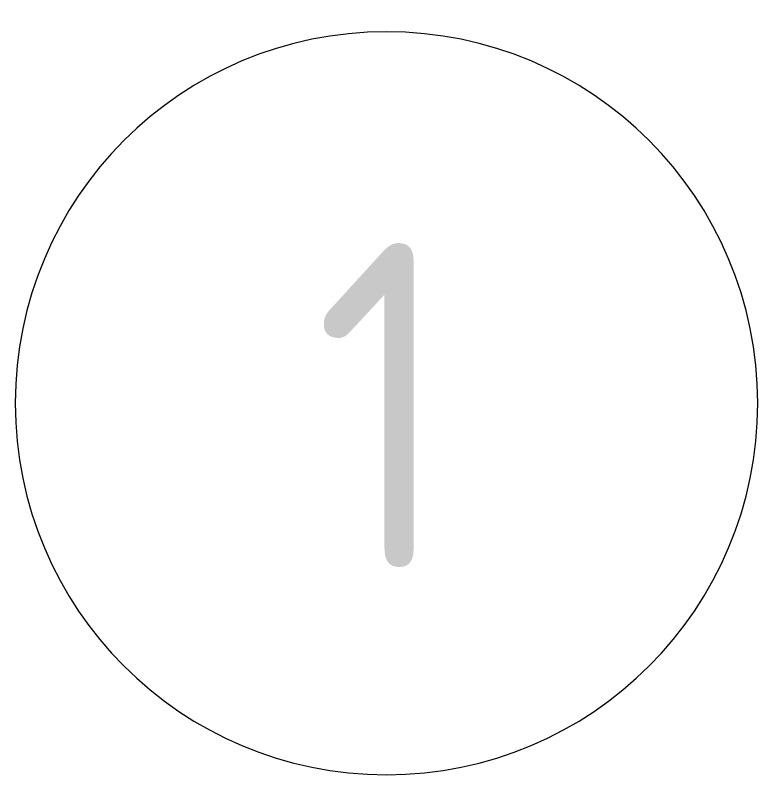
# Model space of a CAD drawing. Header units: millimetres. Extents: x -515342 to 330399, y -224905 to 507333.
# Drawn here: x -375465 to -374665, y 253112 to 253930 of the extents above; entities that cross this region are included whole.
import ezdxf

# ---------------------------------------------------------------- set-up
doc = ezdxf.new("R2010")
doc.units = ezdxf.units.MM
doc.layers.add('Оси', color=7, linetype='Continuous', lineweight=0)
doc.styles.add('GOST Common', font='', dxfattribs={"width": 0.9, "height": 350})
doc.styles.get('GOST Common').set_extended_font_data('GOST Common')

# ---------------------------------------------------------------- blocks, each defined once
blk = doc.blocks.new('Ось сетки - Круг_Ø8 мм-6577-О_АР_П_3__6_750_План 3 этажа')
at = {"layer": 'Оси'}
for start, end in [(360, 180), (180, 360)]:
    blk.add_arc((0, 0), 4, start, end, dxfattribs=at)
blk = doc.blocks.new('Ось сетки - Круг_Ø8 мм-6577-План 3 этажа')
at = {"layer": 'Оси'}
for start, end in [(360, 180), (180, 360)]:
    blk.add_arc((0, 0), 4, start, end, dxfattribs=at)
blk = doc.blocks.new('Ось сетки - Круг_Ø8 мм-6577-О_АР_Эскиз_3_План 3 этажа')
at = {"layer": 'Оси'}
for start, end in [(360, 180), (180, 360)]:
    blk.add_arc((0, 0), 4, start, end, dxfattribs=at)

msp = doc.modelspace()

# ---------------------------------------------------------------- block references
at = {"layer": 'Оси', "xscale": 99.99999999999993, "yscale": 99.99999999999993, "zscale": 99.99999999999993}
for name in ['Ось сетки - Круг_Ø8 мм-6577-О_АР_П_3__6_750_План 3 этажа', 'Ось сетки - Круг_Ø8 мм-6577-План 3 этажа', 'Ось сетки - Круг_Ø8 мм-6577-О_АР_Эскиз_3_План 3 этажа']:
    msp.add_blockref(name, (-375064.6354, 253512.2303), dxfattribs=at)

# ---------------------------------------------------------------- texts
at = {"layer": 'Оси', "insert": (-375142.866, 253684.7636), "char_height": 350, "width": 187.594875, "attachment_point": 1, "style": 'GOST Common'}
msp.add_mtext('\\fGOST Common|b0|i0|c204|p34|;\\W.9;1', dxfattribs=at)
msp.add_mtext('\\fGOST Common|b0|i0|c204|p34|;\\W.9;1', dxfattribs=at)
msp.add_mtext('\\fGOST Common|b0|i0|c204|p34|;\\W.9;1', dxfattribs=at)

doc.saveas('drawing.dxf')
